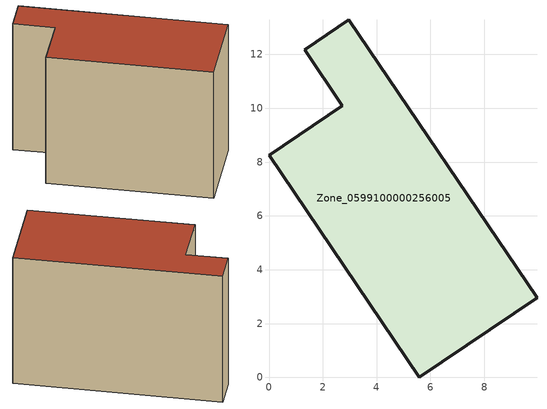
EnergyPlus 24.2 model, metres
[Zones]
Zone_0599100000256005
 floor ground (C_G): 9.96,2.96 5.59,0 0,8.25 2.73,10.09 1.32,12.18 2.96,13.29 z0
 wall outside (C_F): 5.59,0 9.96,2.96 2.96,13.29 1.32,12.18 2.73,10.09 0,8.25 5.59,0 z0:8.73
 roof outside (C_R): 0,8.25 5.59,0 9.96,2.96 2.96,13.29 1.32,12.18 2.73,10.09 z8.73
[BUILDING]
Pand.0599100000256005: North Axis=0; Terrain=City; Loads Convergence Tolerance Value=0.04; Temperature Convergence Tolerance Value=0.4; Solar Distribution=FullExterior; Maximum Number of Warmup Days=25; Minimum Number of Warmup Days=1
[Site:Location]
Rotterdam.The.Hague.AP_ZH_NLD Design_Conditions: Latitude=51.96; Longitude=4.45; Time Zone=1; Elevation=-4.5
[SITE:GROUNDTEMPERATURE:BUILDINGSURFACE]
18, 18, 18, 18, 18, 18, 18, 18, 18, 18, 18, 18
[MATERIAL] Thermal Absorptance=0.9; Solar Absorptance=0.7; Visible Absorptance=0.7
Name | Roughness | Thickness | Conductivity | Density | Specific Heat
G.TI.1975-1991 | MediumSmooth | 0.15 | 0.288461 | 540 | 1210
F.TI.1975-1991 | Rough | 0.3 | 0.230769 | 1920 | 840
R.TI.1975-1991 | MediumRough | 0.2 | 0.153846 | 1500 | 1000
[CONSTRUCTION]
C_G: G.TI.1975-1991
C_F: F.TI.1975-1991
C_R: R.TI.1975-1991
[ZONE]
Zone_0599100000256005: Type=1; Multiplier=1; Ceiling Height=Autocalculate; Volume=Autocalculate; Floor Area=autocalculate; Part of Total Floor Area=Yes
[ZONEINFILTRATION:DESIGNFLOWRATE]
Infil_Zone_0599100000256005: Zone or ZoneList or Space or SpaceList=Zone_0599100000256005; Schedule=AlwaysOn; Design Flow Rate Calculation Method=Flow/Area; Flow Rate per Floor Area=0.003; Constant Term Coefficient=1; Temperature Term Coefficient=0; Velocity Term Coefficient=0; Velocity Squared Term Coefficient=0
[HVACTEMPLATE:ZONE:IDEALLOADSAIRSYSTEM]
Zone_0599100000256005: Maximum Heating Supply Air Temperature=50; Minimum Cooling Supply Air Temperature=13; Maximum Heating Supply Air Humidity Ratio=0.0156; Minimum Cooling Supply Air Humidity Ratio=0.0077; Heating Limit=NoLimit; Cooling Limit=NoLimit; Dehumidification Control Type=ConstantSensibleHeatRatio; Cooling Sensible Heat Ratio=0.7; Dehumidification Setpoint=60; Humidification Control Type=None; Humidification Setpoint=30; Outdoor Air Method=None; Outdoor Air Flow Rate per Person=0.00944; Outdoor Air Flow Rate per Zone Floor Area=0; Outdoor Air Flow Rate per Zone=0; Demand Controlled Ventilation Type=None; Outdoor Air Economizer Type=NoEconomizer; Heat Recovery Type=None; Sensible Heat Recovery Effectiveness=0.7; Latent Heat Recovery Effectiveness=0.65
[ZONECONTROL:THERMOSTAT]
ThermostatControl_Zone_0599100000256005: Zone or ZoneList=Zone_0599100000256005; Control Type Schedule=DualSetpointControlType; Control 1=Thermostat_Zone_0599100000256005; Temperature Difference Between Cutout And Setpoint=0
[THERMOSTATSETPOINT:DUALSETPOINT]
Thermostat_Zone_0599100000256005: Heating Setpoint Temperature Schedule=HeatingSetpoint_Zone_0599100000256005; Cooling Setpoint Temperature Schedule=CoolingSetpoint_Zone_0599100000256005
[SCHEDULE:COMPACT]
HeatingSetpoint_Zone_0599100000256005: Through: 12/31, For: AllDays, Until: 24:00, 21
CoolingSetpoint_Zone_0599100000256005: Through: 12/31, For: AllDays, Until: 24:00, 24
DualSetpointControlType: Through: 12/31, For: AllDays, Until: 24:00, 4
AlwaysOn: Through: 12/31, For: AllDays, Until: 24:00, 1
